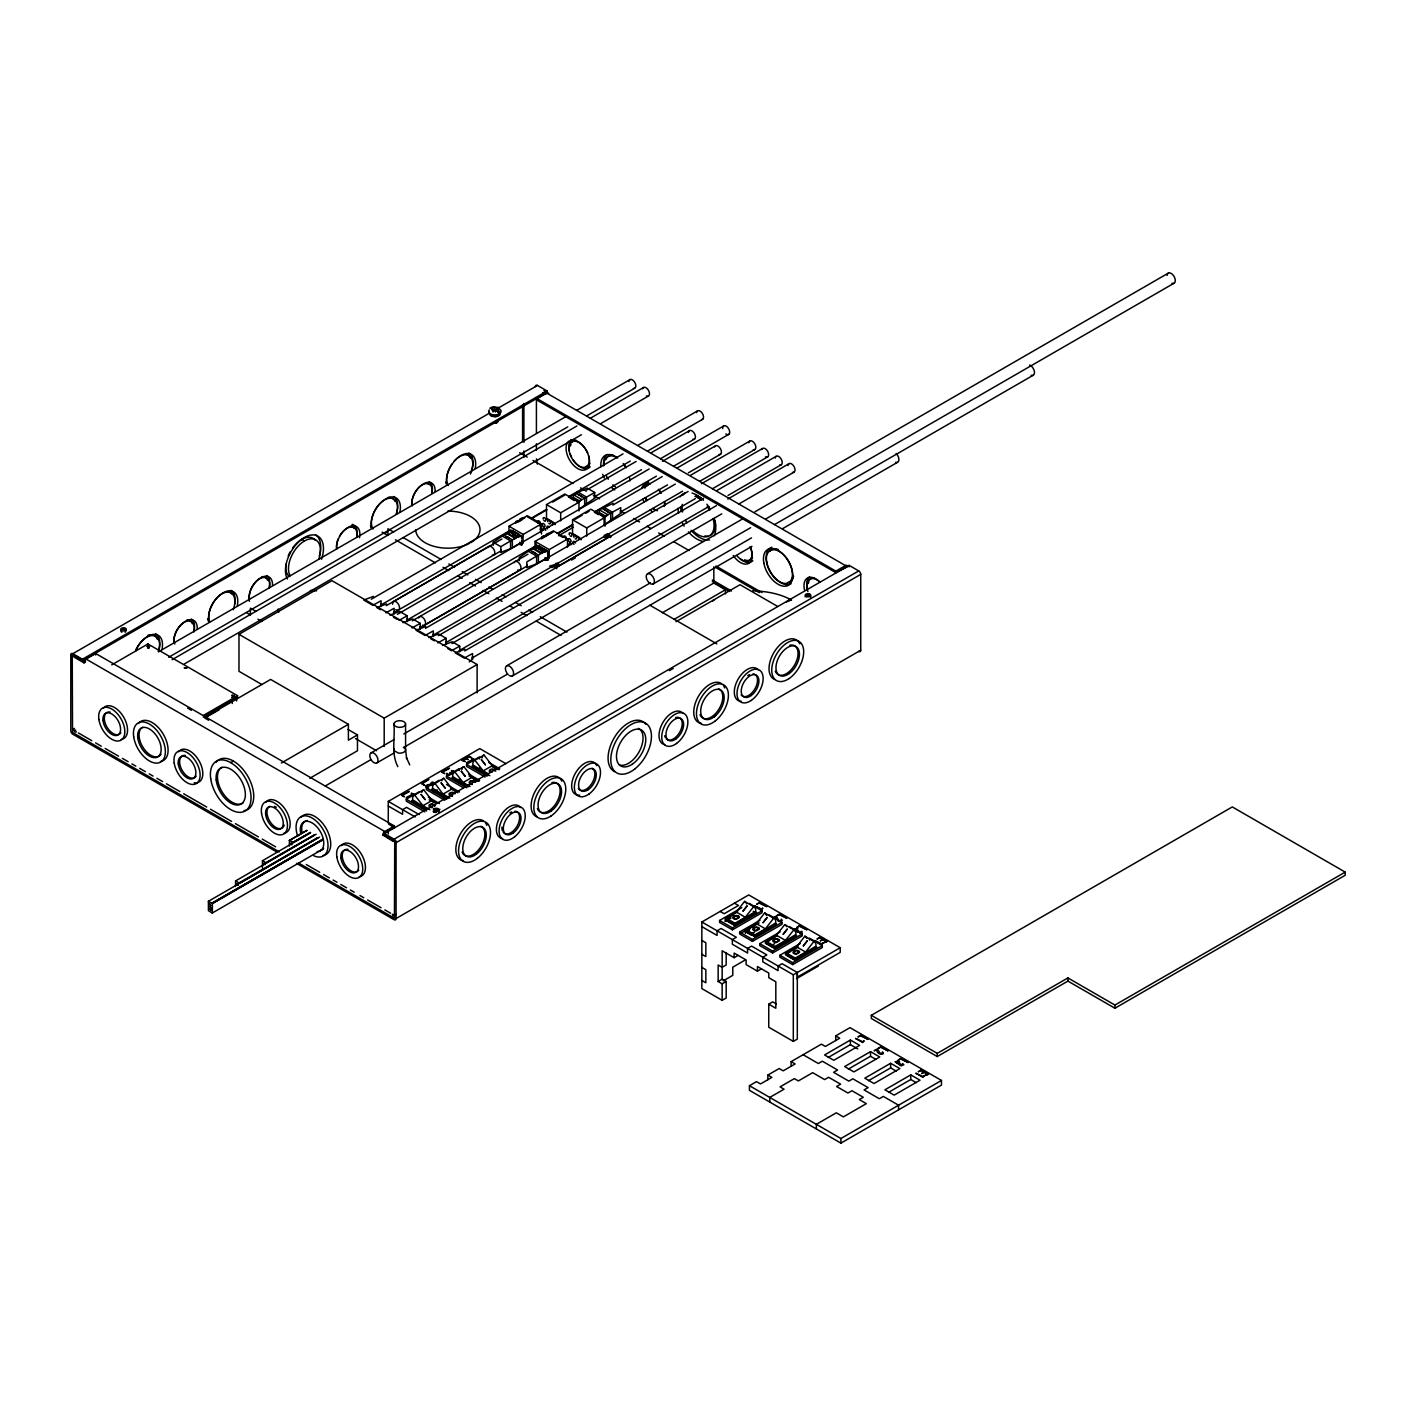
<?xml version="1.0" encoding="UTF-8"?>
<svg xmlns="http://www.w3.org/2000/svg" width="1416" height="1416" viewBox="0 0 1416 1416"><rect width="100%" height="100%" fill="white"/><g stroke="black" fill="none" stroke-linecap="round" stroke-linejoin="round"><path stroke-width="1.5" d="M523.159 541.39L510.574 548.665L500.821 552.382L500.821 546.665L519.566 535.673L519.566 536.717L519.176 535.46L514.681 538.062L506.379 533.266L506.379 534.292M549.196 556.577L536.611 563.851L526.858 567.568L526.858 561.851L545.602 550.859L545.602 551.904L545.213 550.647L540.717 553.249L532.416 548.452L532.416 549.479M726.178 952.614L726.178 964.986L722.16 967.305L718.16 964.986L718.16 981.5L722.16 979.182L726.178 981.5L726.178 998.014L722.16 1000.315L701.84 988.58L701.84 921.993L748.745 894.93L840.219 947.729L840.219 952.366L797.314 977.128L797.314 972.491L782.075 963.694L778.074 966.013L778.074 970.633L762.817 961.836L762.817 957.216L766.835 954.897L751.577 946.1L747.577 948.401L747.577 953.039L732.337 944.224L732.337 939.605L736.338 937.286L721.098 928.489L717.08 930.808L717.08 935.427L701.84 926.63M722.16 967.305L722.16 950.791L734.125 957.694L738.143 955.393M776.287 1003.891L772.764 1001.855L768.746 1004.174L768.746 1027.22L793.314 1041.397L797.314 1039.078L797.314 972.491M793.314 1041.397L793.314 974.81L840.219 947.729M381.046 603.747L381.046 606.42L381.046 600.72L372.815 605.305L363.753 600.065L373.505 596.348M394.108 611.287L394.126 613.978L394.126 608.26L385.878 612.845M407.189 618.827L407.189 621.518L407.189 615.801L399.631 611.447L389.896 615.163M420.251 626.385L420.251 629.058L420.251 623.359L412.711 618.987L402.958 622.704M433.314 633.925L433.331 636.598L433.331 630.899L425.083 635.483L416.021 630.244L425.774 626.527M446.129 641.324L446.129 643.997L446.129 638.297L438.571 633.925L428.836 637.643M459.704 649.165L459.722 651.838L459.722 646.139L452.164 641.767L442.411 645.484M469.245 661.909L472.537 659.236L472.537 653.537L464.289 658.121L455.226 652.882L464.979 649.165M579.728 508.733L594.702 498.166L594.702 492.467L587.162 488.095L568.418 496.998L573.285 494.626L581.604 499.423L577.109 502.025M604.119 524.876L620.739 513.353L620.739 507.636L603.145 517.212L607.641 514.61L607.641 515.654M526.858 567.568L526.858 564.878M548.364 533.336L546.293 534.31M488.732 412.853L489.299 411.454M493.051 412.003L492.042 408.074A3.133 1.805 60 0 0 490.98 407.773L490.662 407.843A2.991 1.735 60 0 0 490.025 408.516L491.423 407.702A2.991 1.717 60 0 1 492.06 407.029L492.379 406.976A3.151 1.823 60 0 1 493.441 407.277A3.204 1.841 0 0 1 497.158 407.613A2.956 1.699 -60 0 1 499.264 408.817L500.025 409.366M712.797 601.163L713.027 600.65A5.823 3.363 60 0 1 714.531 599.782M434.5 783.827L443.757 778.287L452.058 788.907L457.262 791.898M208.382 901.319L212.4 903.514L212.329 913.037L208.435 910.683L208.382 901.319L319.591 837.121M235.499 886.505L235.622 880.823L239.552 883.336L317.821 837.776M262.42 868.114L262.473 860.663L266.491 863.105M434.677 806.465L432.73 804.465A2.053 1.186 0 0 0 430.977 804.536L429.88 805.403A1.929 1.115 0 0 0 430.057 806.182L431.685 807.12A2.195 1.257 0 0 0 432.57 807.262M292.015 844.715L291.023 842.927L291.165 844.591M85.686 660.936L84.075 662.9L74.428 657.325A2.832 1.628 0 0 1 74.428 655.024M755.737 913.214L734.939 925.214L725.877 919.975L725.877 918.046L736.285 912.046L744.586 901.426L753.648 906.647A8.213 4.744 -60 0 1 755.719 911.285L734.939 924.241L725.877 919.002L733.435 914.648M728.709 917.922L725.098 919.993L734.922 925.657L734.939 923.267L745.329 917.267L753.648 906.647M775.773 924.772L754.976 936.773L745.913 931.551L745.913 929.604L756.303 923.604L764.622 912.984L773.685 918.223A8.213 4.744 -60 0 1 775.756 922.843L754.976 935.817L745.913 930.577L759.153 922.931M745.913 929.604L754.976 934.843L765.366 928.843L773.685 918.223M795.898 936.383L775.101 948.401L766.038 943.162L766.038 941.233L776.428 935.215L784.747 924.613L793.81 929.834A8.213 4.744 -60 0 1 795.863 934.454L775.101 947.428L766.038 942.189L777.384 935.64M766.038 941.233L775.101 946.454L785.491 940.454L793.81 929.834M813.935 941.463L805.615 952.065L795.226 958.083L795.226 960.013L786.163 954.791L786.163 952.844L796.553 946.844L804.872 936.224L813.935 941.463A8.213 4.744 -60 0 1 815.988 946.083L795.226 959.039L786.163 953.818L789.933 951.623M537.354 464.129L536.416 458.855M547.62 555.532L548.983 556.329L548.063 555.798M450.217 773.968L449.792 772.711L453.74 771.561L452.554 770.888C448.076 769.808 459.244 771.525 451.492 773.826M75.756 655.785L85.385 662.139M788.305 601.428L790.942 599.924M217.922 709.522L218.63 708.867L217.144 709.062M521.584 540.346L522.947 541.142L522.044 540.611M493.317 545.302L493.264 542.31L511.052 530.062M537.089 545.249L519.3 557.497L519.318 560.524M594.649 495.529L594.702 498.166M620.739 510.68L620.739 513.353M472.519 656.564L472.537 659.236M500.025 413.313L498.326 414.286M429.544 804.748L430.287 804.288A2.991 1.735 0 0 1 431.402 803.969A2.779 1.593 0 0 1 432.623 803.952L435.473 805.438M496.733 409.171L497.759 409.755A3.133 1.805 60 0 1 498.821 410.693L499.122 411.118A2.991 1.735 60 0 1 499.777 412.534L498.379 413.33A2.991 1.717 60 0 0 497.742 411.914L497.423 411.507A3.151 1.823 60 0 0 496.361 410.569L495.352 409.985L495.352 412.003M277.412 852.326L72.8 734.196A2.832 1.628 60 0 1 70.8 730.727L70.8 654.865L489.653 413.047M497.228 408.675L537.46 385.435L547.089 390.993L547.089 392.515L82.411 660.794L72.234 655.254L72.535 732.461L279.324 851.901M70.8 654.865A2.832 1.628 60 0 1 72.8 653.714L82.411 659.272L547.089 390.993M84.075 662.9L84.075 662.529A2.832 1.628 -60 0 1 86.057 659.06L95.686 653.502L394.409 825.988L394.409 827.51C381.276 833.139 380.674 834.679 394.445 840.343M537.106 398.657L546.735 393.099L845.458 565.568A2.832 1.628 -60 0 1 847.458 566.719L835.847 572.648L537.106 400.179L537.106 398.657L835.847 571.126L845.458 565.568M111.722 664.865L147.919 643.961L237.569 695.716L237.569 697.398L203.267 717.204M158.486 651.82L565.196 417.012M576.648 410.392L630.12 379.523M168.699 657.272L567.763 426.871M586.861 415.844L634.598 388.285M172.115 659.697L576.914 425.986M590.295 418.269L643.749 387.4M184.239 664.033L581.41 434.73M600.49 423.72L648.227 396.161M261.907 684.548L238.985 671.308L238.985 634.333L331.928 580.666L477.121 664.511L477.121 692.796M74.428 728.373A2.832 1.628 0 0 0 74.428 730.674L75.756 730.054M371.328 599.216L623.022 453.899M638.28 445.084L697.398 410.959M508.999 532.823L508.999 526.221L527.301 515.672L541.478 523.849L541.478 534.044M555.373 523.955L546.505 518.84L546.505 504.574L564.807 494.007L578.985 502.202L578.985 510.999M515.566 523.159L524.716 517.884M518.61 521.743L522.079 519.725M552.629 502.096L564.807 495.069M380.479 605.269L508.238 531.513M531.124 518.309L546.364 509.495M569.25 496.29L630.279 461.05M647.431 451.155L702.725 419.224M506.379 533.266L513.565 530.15M532.062 518.327L546.965 509.725M509.459 532.522L509.972 531.177L518.291 537.018M569.692 497.742L570.205 496.414L578.525 502.238M573.285 495.671L575.993 494.113M386.249 605.694L488.679 546.558M586.844 489.901L636.156 461.421M651.325 452.66L689.256 430.765M393.807 601.428L501.919 539.018M203.267 715.505L237.569 695.716M205.497 717.045L270.633 679.432L348.389 724.319L348.389 740.161L357.469 734.922L357.469 750.763L309.821 778.269M577.48 502.238L594.702 492.467M205.922 717.434L219.303 709.699M519.176 536.505L520.982 535.46M521.584 545.107L521.584 543.001L522.947 543.266L523.177 534.416L541.478 523.849M546.505 504.574L560.683 512.769L578.985 502.202M510.61 532.434L510.61 530.327L522.044 536.399M393.489 612.862L500.715 551.054M594.083 497.051L641.483 469.687M660.458 458.731L694.601 439.013M397.471 614.314L649.165 468.997M662.511 461.28L723.541 426.057M519.743 544.045L522.044 544.841M535.036 548.01L535.036 541.408L553.337 530.858L567.515 539.036L567.515 547.178M581.392 539.142L572.542 534.027L572.542 519.76L590.826 509.194L605.004 517.389L605.004 526.186M541.602 538.346L550.753 533.071M541.16 538.93L553.337 531.903M575.197 519.283L582.135 515.265M585.622 513.265L589.091 511.265M406.622 620.367L534.381 546.611M557.249 533.389L572.506 524.593M595.393 511.371L656.405 476.148M673.574 466.236L728.868 434.305M594.455 512.185L613.199 503.282M532.416 548.452L538.7 545.85L547.019 550.647L545.213 551.691M558.099 533.513L572.984 524.911M607.641 514.61L599.322 509.813L595.729 511.884L604.561 517.424M558.559 535.761L573.445 527.177M412.392 620.774L527.956 554.205M612.88 505.07L662.192 476.608M677.361 467.846L715.292 445.952M535.036 541.408L549.213 549.603L567.515 539.036M572.542 519.76L586.72 527.938L605.004 517.389M536.646 547.62L536.646 545.514L548.063 551.585L548.063 559.497L544.965 558.134L547.62 560.293M419.614 627.943L520.15 569.905M620.102 512.238L667.52 484.874M688.388 472.82L720.638 454.2M424.322 625.359L526.752 566.241M425.508 628.297L675.308 484.077M690.565 475.28L749.666 441.137M432.747 635.448L682.547 491.246M699.716 481.334L755.011 449.403M552.913 564.878L556.683 567.073L610.65 535.903L610.65 537.496M438.323 635.695L688.105 491.476M701.451 483.759L762.481 448.536M571.568 560.063L575.303 557.904M230.719 762.64L233.428 761.082M445.562 642.846L695.345 498.627M712.514 488.715L767.808 456.802M698.088 497.83L699.486 497.034M451.899 643.537L703.61 498.22M716.956 490.502L776.057 456.377M459.138 650.687L708.938 506.468M728.001 495.458L781.402 464.643M464.714 650.935L716.425 505.618M727.859 499.016L788.871 463.775M281.324 763.029L348.389 724.319M471.953 658.086L721.753 513.866M738.922 503.972L794.217 472.041M238.985 634.333L384.196 718.16L477.121 664.511M647.625 573.745L743.382 518.468M754.87 511.831L1168.519 273.022M506.822 665.75L650.457 582.826M652.988 584.065L750.639 527.672M765.967 518.822L1173.864 283.324M371.222 752.763L394.214 739.488M403.79 733.966L507.194 674.264M512.185 676.069L751.56 537.85M774.534 524.593L1033.061 375.329M325.184 786.039L371.01 759.578M376.585 763.065A5.823 3.363 60 0 0 375.275 754.232A5.823 3.363 60 0 0 369.859 756.445A5.823 3.363 60 0 0 376.585 763.065L393.825 753.117M403.401 747.595L751.931 546.364M782.57 528.681L897.461 462.342M662.299 612.792L713.841 583.038L725.452 589.746L725.452 593.906M673.91 619.5L725.452 589.746M289.36 846.042L289.466 840.361L293.094 842.308L310.299 832.378M293.094 842.308L310.493 832.643M675.963 621.695L740.019 584.72L777.685 606.473M262.42 860.769L310.564 832.785M266.155 862.539L314.069 835.068M266.367 862.804L314.157 835.21M235.499 880.982L316.14 834.254M239.233 882.77L317.733 837.635M388.285 823.245L388.285 801.403L479.759 748.604L505.866 763.667M323.202 839.352L212.4 903.514L323.326 839.653M402.002 795.385L404.463 796.819L401.507 795.102L409.348 791.385L402.215 795.509M442.164 772.216L444.624 773.632L441.65 771.915L449.509 768.198L442.358 772.322M462.165 760.534L469.528 756.533M424.782 811.828L406.286 801.155L406.286 799.208L419.118 791.81M444.819 800.27L426.322 789.579L426.322 787.65L439.155 780.234M463.085 787.579L446.447 777.968L446.447 776.021L459.28 768.623L459.28 770.552M485.051 777.03L466.572 766.357L466.572 764.41L479.405 756.994L479.405 758.941M437.225 803.474L432.022 800.465L423.72 789.845L414.658 795.084L422.959 805.704L429.898 809.704M450.925 774.375L449.155 775.278M467.846 786.216L452.731 776.517A8.213 4.744 60 0 1 454.801 771.879L463.882 766.658L472.183 777.278L479.121 781.278M489.865 775.685L472.855 764.888A8.213 4.744 60 0 1 474.926 760.25L483.989 755.047L492.308 765.667L499.246 769.667M212.223 913.055L323.326 848.839M433.561 792.057L437.261 789.916M422.959 805.704L432.022 800.465M428.375 787.491C417.932 785.066 440.004 783.402 431.066 783.066L432.234 782.004L434.553 782.853L442.996 794.128L452.058 788.907M454.819 771.897L463.12 782.517L472.183 777.278M474.944 760.286L483.245 770.888L492.308 765.667M396.002 841.139A2.832 1.628 0 0 1 392.444 840.945L382.798 834.998A2.832 1.628 -60 0 1 384.798 831.528L394.409 825.988M298.457 862.946L394.445 918.241L394.728 841.724L384.444 835.175L384.444 833.635L849.104 565.373L858.733 570.931A2.832 1.628 60 0 1 860.733 574.383L860.733 650.245A2.832 1.628 60 0 1 858.733 651.413M382.798 835.369L384.125 834.608M669.361 670.671L673.184 668.458M433.367 811.704L436.995 809.616M435.172 811.616L438.801 809.527M435.013 812.182L439.934 809.332M435.172 812.589L438.801 810.501M384.444 833.635L394.073 839.192L858.733 570.931M296.546 863.371L394.073 919.674A2.832 1.628 60 0 0 396.073 918.524L396.073 842.662L860.733 574.383M396.073 918.524L860.733 650.245M749.188 903.373L762.02 910.789L762.02 912.718L732.426 929.816L719.594 922.4L719.594 920.453L741.789 907.638M737.701 911.745L725.098 919.019L734.922 924.683L756.516 912.223L756.516 913.196L734.922 925.657M725.877 919.975L729.665 917.798M725.151 921.161L730.691 917.975M725.311 921.285L730.798 918.117M719.594 920.453L732.426 927.869L762.02 910.789M769.224 914.948L782.057 922.347L782.057 924.294L752.462 941.375L739.63 933.958L739.63 932.029L759.967 920.276M741.471 932.896L757.737 923.32M748.728 929.48L745.135 931.551L751.684 935.339M745.913 931.551L749.701 929.356M745.276 932.79L748.958 930.648M745.347 932.843L748.993 930.737M750.816 934.206L754.498 932.082M758.551 935.144L776.552 923.798L754.958 936.259L745.135 930.595M739.63 932.029L752.462 939.445L782.057 922.347M789.349 926.56L802.182 933.976L802.182 935.905L772.587 953.003L759.755 945.587L759.755 943.64L780.092 931.905M776.057 935.976L765.26 942.206L775.083 947.87L796.677 935.41M768.853 941.091L765.26 943.18L773.437 947.906M745.489 959.836L732.78 967.181L732.78 975.341L723.24 980.863M770.923 945.835L774.623 943.693M776.871 947.8L780.481 945.729M784.075 943.658L794.872 937.41M759.755 943.64L772.587 951.056L802.182 933.976M718.16 981.5L722.16 983.819L726.178 981.5M809.474 940.118L809.474 938.171L822.307 945.587L822.307 947.534L792.712 964.615L779.88 957.198L779.88 955.269L800.217 943.516M785.384 954.791L797.987 946.561M793.721 949.446L797.509 947.269M734.125 957.694L734.125 953.074L746.108 959.977L746.108 964.615L757.436 971.164L761.454 968.845M785.384 953.818L795.208 959.499L816.784 947.021M797.12 958.915L816.023 948.012M787.013 955.747L795.208 960.455L805.987 954.225M809.598 952.154L816.784 947.994M779.88 955.269L792.712 962.668L822.307 945.587M796.482 978.668L818.413 966.013M835.705 1040.53L835.705 1035.892L850.007 1027.644L941.481 1080.443L941.481 1085.081L840.909 1143.137L749.436 1090.32L749.436 1085.7L756.48 1081.629L760.498 1083.948L771.844 1077.399L767.826 1075.08L767.826 1079.718M767.826 1075.08L779.172 1068.531L783.172 1070.85L795.137 1063.947L791.137 1061.628L791.137 1066.248M791.137 1061.628L821.404 1044.158L825.422 1046.459L839.706 1038.211L835.705 1035.892M871.318 1015.325L1232.292 806.925L1345.2 872.114L1345.2 875.283L1114.923 1008.227L1067.912 981.093L937.233 1056.548L871.318 1018.493L871.318 1015.325L937.233 1053.362L1067.912 977.925L1114.923 1005.059L1345.2 872.114M850.396 1040.034L824.572 1054.955L833.794 1060.283L859.636 1045.362L850.396 1040.034L850.396 1044.654L828.254 1057.451M870.521 1051.646L844.679 1066.567L853.919 1071.912L879.761 1056.991L870.521 1051.646L870.521 1056.283L848.379 1069.062M890.646 1063.274L864.804 1078.196L874.044 1083.523L899.886 1068.602L890.646 1063.274L890.646 1067.894L868.504 1080.691M910.771 1074.886L884.929 1089.807L894.169 1095.134L920.011 1080.213L910.771 1074.886L910.771 1079.505L888.629 1092.302M749.436 1085.7L840.909 1138.517L941.481 1080.443M398.958 620.403L407.189 615.801M412.021 627.943L420.251 623.359M437.898 642.882L446.129 638.297M459.722 646.139L451.474 650.723L447.863 648.634M470.448 781.101L469.705 781.561A2.832 1.628 0 0 0 469.192 782.552A2.92 1.681 0 0 0 469.493 783.26A4.407 2.531 0 0 0 471.015 784.234L472.165 784.499M500.821 549.691L500.821 552.382M433.88 784.322L426.712 785.774M147.529 647.785L149.264 647.855L147.777 647.785M386.568 603.906L376.815 607.623L380.444 609.712M449.226 774.552L448.306 774.8C447.491 771.844 444.359 774.056 448.341 775.384M497.476 416.18L495.051 416.499M514.716 532.168L519.106 534.699M796.518 931.409L797.916 932.312M493.441 407.277L496.733 407.861L496.733 411.189L499.866 412.994M493.051 409.985L496.733 409.879M452.447 796.146L450.89 795.845A4.407 2.531 0 0 1 449.368 794.872A2.92 1.681 0 0 1 449.598 793.155L450.323 792.712A2.92 1.681 0 0 1 452.536 792.464M432.411 807.722L430.853 807.421A4.407 2.531 0 0 1 429.331 806.447A2.92 1.681 0 0 1 429.561 804.713M515.654 521.761L517.707 520.557M541.673 536.947L543.744 535.744M752.622 590.791C766.038 591.198 779.632 593.499 791.526 600.03M799.633 933.197C804.306 933.197 801.208 929.197 800.429 932.702L799.651 932.489M779.189 921.604L782.34 920.294L781.26 919.196L780.977 920.949L779.101 920.825L776.057 916.223L772.853 918.064L775.826 917.108L778.357 921.25M472.785 780.765L475.634 782.251M452.66 792.376L455.35 793.65M519.849 519.035L522.274 517.902M796.27 930.684L798.447 930.436L798.642 931.905M491.954 772.322L490.343 771.384A1.929 1.115 0 0 1 490.148 770.587L491.246 769.738A2.053 1.186 0 0 1 493.016 769.667L495.016 770.888M471.847 783.933L470.218 782.995A1.929 1.115 0 0 1 470.024 782.216L471.139 781.349A2.053 1.186 0 0 1 472.891 781.278L474.714 782.251M489.777 413.313L491.511 415.915M490.538 413.844L491.476 414.286M798.146 950.614L798.943 951.039A2.991 1.735 0 0 1 799.491 951.676A2.779 1.593 0 0 1 799.527 952.384L796.535 954.101A2.655 1.54 0 0 1 795.314 954.048A3.186 1.841 0 0 1 794.234 953.729L793.385 953.18A2.938 1.699 0 0 1 793.013 952.49L793.526 951.357A4.407 2.531 0 0 1 795.208 950.49A2.92 1.681 0 0 1 798.199 950.614M543.868 390.674L547.089 392.515M542.594 392.604L545.797 394.462M491.334 408.074L494.45 409.879L494.45 407.861M519.637 452.713L527.265 457.12M532.965 460.412L572.949 483.493M580.56 487.883L586.277 491.193M593.322 495.246L599.605 498.875M620.137 510.734L624.35 513.176M633.554 518.468L639.59 521.955M646.97 526.221L651.006 528.557M658.617 532.947L664.334 536.257M673.786 541.709L689.114 550.558M715.93 566.028L761.914 592.578M715.257 567.197L759.312 592.649M577.409 491.812L586.472 497.051L586.472 504.839M603.446 506.999L612.509 512.238L612.509 520.026M575.604 492.856L584.666 498.096L584.666 505.866M601.641 508.043L610.703 513.265L610.703 521.053M579.94 501.193L573.285 497.352L573.285 494.626M605.977 516.38L599.322 512.539L599.322 509.813M569.692 496.697L578.011 501.494M712.319 579.958L731.47 591.021M570.489 498.344L574.276 500.538M594.614 512.45L598.419 514.628M712.319 581.498L729.559 591.445M606.88 533.726L610.65 535.903M547.426 518.84L553.107 522.115M573.462 534.027L579.144 537.301M527.301 516.716L538.664 523.283M559.019 535.195L562.807 537.372M649.873 605.216L716.85 643.891M508.999 526.221L523.177 534.416M514.327 531.62L519.318 534.505M538.93 546.293L548.063 551.585M510.875 530.664L510.503 531.478M536.009 546.364L544.31 551.16L543.797 552.505L535.496 546.665L535.496 549.39L542.133 553.231M512.68 534.044L515.99 535.956M516.097 538.045L509.459 534.204L509.459 531.478L517.76 537.319M548.983 558.435L547.62 558.187L548.523 558.7L548.523 556.594M520.203 544.31L519.849 542.417L522.132 543.744M548.169 558.931L545.886 557.603L546.24 559.497M519.849 542.417L522.044 544.31M544.965 558.134L545.886 558.665M548.063 560.028L546.24 558.966L545.78 560.293L544.877 559.763L546.24 560.028L546.24 558.435M503.3 534.593L512.362 539.832L512.362 547.62M529.336 549.78L538.399 555.019L538.399 562.807M501.512 535.637L510.574 540.877L510.574 548.665M527.548 550.824L536.611 556.063L536.611 563.851M551.019 565.373L556.683 568.648L556.683 567.073M549.55 566.046L552.045 567.48M493.264 542.31L500.821 546.665M393.648 532.062L387.931 528.752L387.931 535.283M403.153 537.549L441.243 559.532M448.854 563.94L454.554 567.232M462.182 571.621L467.882 574.931M475.51 579.321L481.21 582.613M488.839 587.02L492.644 589.215M502.149 594.702L505.972 596.915M515.477 602.402L521.194 605.694M528.805 610.101L532.611 612.296M540.239 616.686L566.896 632.085M382.125 532.115L387.825 535.407M395.453 539.815L435.42 562.895M443.049 567.285L448.748 570.577M458.271 576.082L462.076 578.277M469.687 582.684L475.404 585.976M483.015 590.366L488.732 593.676M496.343 598.065L502.06 601.357M509.671 605.765L513.477 607.96M521.106 612.349L526.805 615.641M536.328 621.146L561.072 635.43M301.732 539.408L304.458 540.983A22.585 13.045 -60 0 1 318.795 559.267M393.506 617.252L397.135 619.341M430.641 638.687L434.269 640.793M256.119 611.464L250.402 608.154L250.402 614.686M759.153 902.842L756.693 904.258L759.666 902.558L766.799 906.683L758.958 902.966M779.189 914.417L776.729 915.833L779.703 914.117L786.836 918.241L778.995 914.524M799.314 926.029L796.854 927.445L799.828 925.745L806.961 929.87L799.12 926.153M819.563 937.587L816.979 939.073L820.041 937.303L827.174 941.428L823.457 942.808L826.696 941.711M819.333 937.711L826.484 941.835M246.508 612.615L250.313 614.81M257.924 619.199L261.73 621.412M795.562 931.091C789.65 927.799 802.217 928.737 796.164 928.79L795.279 930.1M753.241 911.302L756.516 913.196M734.444 903.178L738.444 905.497L724.16 913.745L720.142 911.426M488.644 762.339L499.742 768.746M492.68 766.41L498.078 769.525M491.37 766.091L495.14 768.269M468.661 756.781L471.882 757.896L468.82 756.126L461.687 760.25L465.404 761.631L462.82 760.144M736.285 912.046L745.329 917.267M756.303 923.604L765.366 928.843M776.428 935.215L785.491 940.454M796.553 946.844L805.615 952.065M466.041 758.286L468.377 759.631L465.386 758.675M483.245 770.888L488.449 773.897M472.077 765.844L488.272 775.207M472.855 766.835L487.971 775.561M475.67 768.888L479.263 770.977M482.874 773.048L486.467 775.136M466.572 764.41L486.909 776.163M725.877 918.046L734.939 923.267M786.163 952.844L795.226 958.083M468.519 773.95L479.617 780.358M468.962 775.95L477.953 781.154M473.139 778.8L476.909 780.977M463.12 782.517L470.059 786.517M451.952 777.472L468.147 786.818M701.84 921.993L793.314 974.81M452.731 778.446L464.076 784.995M457.35 781.543L460.943 783.632M446.447 776.021L466.784 787.774M446.553 784.499L459.492 791.986M347.982 729.435L357.469 734.922M450.642 788.606L457.846 792.765M355.54 738.603L376.55 750.728M701.84 940.436L705.841 942.755L705.841 956.579L701.84 954.26M442.996 794.128L449.934 798.128M860.415 1035.556L857.954 1036.99L860.928 1035.273L868.061 1039.397L860.22 1035.68M900.576 1058.743L898.116 1060.177L901.089 1058.46L908.222 1062.584L900.381 1058.867M920.825 1070.301L918.241 1071.788L921.303 1070.018L928.436 1074.142L924.719 1075.541L927.958 1074.425M920.595 1070.425L927.728 1074.549M447.721 797.827L432.606 788.128A8.213 4.744 60 0 1 434.677 783.49M448.022 798.429L431.827 789.084L435.42 792.128M432.606 790.075L445.828 797.704M439.031 794.217L446.217 798.359M426.322 787.65L446.659 799.385M428.358 797.137L439.456 803.545M430.606 800.182L436.004 803.297M429.19 799.792L432.977 801.987M850.396 1044.654L857.795 1048.92M870.521 1056.283L876.079 1059.469M890.646 1067.894L896.186 1071.098M910.771 1079.505L916.311 1082.709M433.756 808.996L437.438 811.12M768.746 1004.174L775.826 1008.263L775.826 981.766L768.782 977.713L768.782 973.075L757.436 966.526L757.436 971.164M701.84 967.358L705.841 969.677L705.841 982.775L701.84 980.456M427.685 809.403L412.569 799.686A8.213 4.744 60 0 1 414.64 795.066M426.181 808.961L411.791 800.66L422.587 807.846M414.463 802.73L425.809 809.279M406.286 799.208L426.623 810.961M419.101 814.572L406.587 807.35L402.587 809.669L402.587 814.288L388.285 806.04M388.285 801.403L415.1 816.89M803.102 1054.725L818.342 1063.522L822.36 1061.203L837.599 1070.018L833.599 1072.319L848.839 1081.134L852.839 1078.815L868.096 1087.612L864.079 1089.931L879.318 1098.727L883.336 1096.409L898.576 1105.223L898.576 1109.843M187.602 708.106L191.425 710.319M204.842 718.054L208.665 720.266M388.674 824.2L394.409 827.51M86.057 659.06L384.798 831.528M78.34 732.939L91.757 740.674M95.58 742.887L101.332 746.214M105.156 748.427L118.572 756.162M122.396 758.374L128.148 761.702M131.971 763.914L135.812 766.127M139.635 768.339L145.388 771.649M149.229 773.862L153.052 776.074M156.893 778.287L162.628 781.597M166.469 783.809L179.867 791.562M183.708 793.774L206.701 807.049M210.524 809.262L231.605 821.422M235.428 823.634L258.42 836.909M262.243 839.122L275.66 846.856M306.316 864.557L319.733 872.309M323.556 874.522L329.309 877.832M333.132 880.044L336.973 882.256M340.796 884.469L346.548 887.779M350.371 889.991L354.212 892.204M359.947 895.531L363.788 897.744M367.611 899.957L381.028 907.691M384.851 909.904L390.604 913.232M758.693 927.799L757.914 927.374A2.832 1.628 0 0 0 756.197 927.073A2.92 1.681 0 0 0 754.958 927.25A4.407 2.531 0 0 0 753.277 928.117L752.763 929.268A2.938 1.699 0 0 0 753.153 929.94L753.985 930.507A3.186 1.841 0 0 0 755.064 930.825A2.655 1.54 0 0 0 756.286 930.861L759.295 929.144A2.779 1.593 0 0 0 758.746 927.852M738.656 916.24L737.878 915.798A2.92 1.681 0 0 0 734.922 915.692A4.407 2.531 0 0 0 733.24 916.559L732.727 917.692A2.938 1.699 0 0 0 733.116 918.382L733.948 918.931A3.186 1.841 0 0 0 735.028 919.25A2.655 1.54 0 0 0 736.249 919.285L739.258 917.586A2.779 1.593 0 0 0 739.205 916.878M454.306 793.615L452.766 792.907A2.053 1.186 0 0 0 451.014 792.978L449.899 793.827A1.929 1.115 0 0 0 450.093 794.624M450.093 794.624L451.722 795.562A2.195 1.257 0 0 0 452.607 795.686M264.066 864.627L264.102 863.158L265.199 864.574M409.737 764.905L406.445 757.613L406.658 758.657L405.578 749.79L405.578 724.036A5.823 3.363 0 0 0 396.852 721.116A5.823 3.363 0 0 0 396.852 726.939A5.823 3.363 0 0 0 405.578 724.036M397.843 766.658C390.975 753.666 395.206 738.001 393.931 724.036M495.865 770.888L492.892 769.154A2.779 1.593 0 0 0 491.688 769.171A2.991 1.735 0 0 0 490.573 769.49L489.83 769.932A2.92 1.681 0 0 0 489.617 771.649A4.407 2.531 0 0 0 490.485 772.322M490.555 415.578L491.122 415.791A5.345 3.08 0 0 0 496.627 416.534A5.345 3.08 0 0 0 500.202 414.003M1114.923 1005.059L1114.923 1008.227M1067.912 977.925L1067.912 981.093M937.233 1053.362L937.233 1056.548M849.104 565.373L849.104 566.896M840.909 1138.517L840.909 1143.137M835.847 571.126L835.847 572.648M816.359 1128.959L816.359 1124.339L836.307 1112.799L843.387 1116.888L866.327 1103.648L859.282 1099.577L863.282 1097.276L851.954 1090.727L847.936 1093.028L836.591 1086.497L840.608 1084.178L828.643 1077.275L824.625 1079.576L812.66 1072.673L798.359 1080.921L794.358 1078.62L780.057 1086.869L784.075 1089.187L769.773 1097.435L769.773 1102.055M795.208 959.499L795.208 960.455M792.712 962.668L792.712 964.615M775.101 946.454L775.101 948.401M772.587 951.056L772.587 953.003M754.976 934.843L754.976 936.773M752.462 939.445L752.462 941.375M732.426 927.869L732.426 929.816M722.16 966.809L722.16 979.182M722.16 983.819L722.16 1000.315M713.841 566.86L713.841 583.038M604.101 517.92L604.101 524.522M604.03 516.681L604.03 517.725M586.72 527.938L586.72 536.098M560.683 512.769L560.683 520.911M549.213 549.603L549.213 556.205M547.62 551.851L547.62 553.957M540.558 524.38L540.558 532.221M538.7 545.85L538.7 549.231M536.416 398.462L536.416 432.977M536.416 443.757L536.416 450.235M535.956 541.939L535.956 548.275M523.902 403.525L523.902 442.358M523.902 450.996L523.902 457.457M522.575 404.923L522.575 441.597M522.486 541.408L522.486 543.514M521.584 536.664L521.584 538.77M520.203 543.266L520.203 544.841M514.681 538.062L514.681 539.089M479.511 767.33L479.511 771.419M459.386 778.942L459.386 783.03M388.285 829.705L388.285 834.006M384.196 718.16L384.196 746.444M236.578 701.009L236.578 696.778L235.675 698.743L232.277 699.256L232.277 703.486M147.919 643.961L147.919 645.643M95.686 653.502L95.686 655.042M82.411 659.272L82.411 660.794M547.815 521.707A1.947 1.115 60 0 1 549.019 520.415A1.947 1.115 60 0 1 550.505 522.982A1.947 1.115 60 0 1 548.788 523.389M547.62 528.894A1.947 1.115 60 0 1 547.213 526.31A1.947 1.115 60 0 1 549.266 527.354M552.612 524.84A1.947 1.115 60 0 1 553.107 522.964A1.947 1.115 60 0 1 554.984 524.628M538.045 523.106A1.947 1.115 60 0 1 537.956 520.911A1.947 1.115 60 0 1 539.797 521.707A1.947 1.115 60 0 1 540.204 524.026M543.178 519.017A1.947 1.115 60 0 1 544.505 517.796A1.947 1.115 60 0 1 545.833 520.557A1.947 1.115 60 0 1 543.815 520.345M540.045 526.009A1.947 1.115 60 0 1 540.045 529.071M543.018 529.655A1.947 1.115 60 0 1 543.974 528.274A1.947 1.115 60 0 1 545.656 530.363M578.418 494.998A4.921 2.85 60 0 1 581.71 496.945M688.459 432.446A4.921 2.85 60 0 1 691.858 430.818A4.921 2.85 60 0 1 695.38 436.27A4.921 2.85 60 0 1 692.902 439.314M506.273 536.699A4.921 2.85 60 0 1 509.565 538.558M392.586 604.243A4.921 2.85 60 0 1 395.896 601.694A4.921 2.85 60 0 1 399.542 607.906A4.921 2.85 60 0 1 395.754 609.641M555.762 563.426A1.947 1.115 0 0 1 558.559 564.01A1.947 1.115 0 0 1 557.072 565.497A1.947 1.115 0 0 1 554.789 564.4M555.762 565.019A1.947 1.115 0 0 1 558.612 565.692M604.19 537.46A1.947 1.115 0 0 1 606.136 536.345A1.947 1.115 0 0 1 608.066 537.46M573.993 537.354A1.947 1.115 60 0 1 574.719 535.478A1.947 1.115 60 0 1 576.524 537.744A1.947 1.115 60 0 1 575.179 538.823M573.976 544.417A1.947 1.115 60 0 1 573.25 541.496A1.947 1.115 60 0 1 575.533 542.983M578.507 538.753A1.947 1.115 60 0 1 581.02 539.815M563.727 537.372A1.947 1.115 60 0 1 564.577 535.974A1.947 1.115 60 0 1 566.294 537.779A1.947 1.115 60 0 1 565.727 539.496M569.338 534.664A1.947 1.115 60 0 1 570.17 532.823A1.947 1.115 60 0 1 571.905 535.354A1.947 1.115 60 0 1 570.17 535.885M569.002 544.417A1.947 1.115 60 0 1 571.338 544.647M604.455 510.185A4.921 2.85 60 0 1 607.747 512.132M714.638 446.943A4.921 2.85 60 0 1 720.461 448.695A4.921 2.85 60 0 1 718.939 454.501M532.31 551.886A4.921 2.85 60 0 1 535.602 553.745M418.747 617.942A4.921 2.85 60 0 1 422.605 617.323A4.921 2.85 60 0 1 425.561 623.093A4.921 2.85 60 0 1 422.464 625.217M628.881 381.559A4.921 2.85 60 0 1 632.209 379.789A4.921 2.85 60 0 1 635.784 385.187A4.921 2.85 60 0 1 633.412 388.356M642.652 388.727A4.921 2.85 60 0 1 646.528 388.108A4.921 2.85 60 0 1 649.484 393.878A4.921 2.85 60 0 1 646.369 396.002M696.601 412.658A4.921 2.85 60 0 1 702.035 412.906A4.921 2.85 60 0 1 701.663 419.596M722.726 428.535A4.921 2.85 60 0 1 726.125 426.11A4.921 2.85 60 0 1 729.683 432.376A4.921 2.85 60 0 1 725.824 433.969M748.869 442.836A4.921 2.85 60 0 1 752.268 441.208A4.921 2.85 60 0 1 755.79 446.659A4.921 2.85 60 0 1 753.312 449.704M761.826 449.545A4.921 2.85 60 0 1 765.755 449.049A4.921 2.85 60 0 1 768.623 454.855A4.921 2.85 60 0 1 765.454 456.855M775.26 458.076A4.921 2.85 60 0 1 778.658 456.448A4.921 2.85 60 0 1 782.181 461.899A4.921 2.85 60 0 1 779.703 464.944M788.075 465.475A4.921 2.85 60 0 1 791.473 463.846A4.921 2.85 60 0 1 794.995 469.298A4.921 2.85 60 0 1 792.518 472.342M514.15 562.648A4.921 2.85 60 0 1 518.079 562.17A4.921 2.85 60 0 1 520.964 567.975A4.921 2.85 60 0 1 517.778 569.958M488.024 547.567A4.921 2.85 60 0 1 493.83 549.32A4.921 2.85 60 0 1 492.308 555.125M804.872 936.206A8.213 4.744 -60 0 1 806.695 938.277M784.765 924.595A8.213 4.744 -60 0 1 786.57 926.648M764.64 912.966A8.213 4.744 -60 0 1 766.569 915.497M744.604 901.408A8.213 4.744 -60 0 1 746.533 903.921M738.533 916.152A2.92 1.681 0 0 1 739.081 916.772M651.059 584.011A5.823 3.363 60 0 1 646.315 575.409A5.823 3.363 60 0 1 652.918 576.737A5.823 3.363 60 0 1 652.086 584.224M1167.085 275.43A5.823 3.363 60 0 1 1171.156 273.394A5.823 3.363 60 0 1 1175.28 280.085A5.823 3.363 60 0 1 1171.935 283.288M508.132 674.6A5.823 3.363 60 0 1 506.556 665.874A5.823 3.363 60 0 1 513.353 671.467A5.823 3.363 60 0 1 509.176 675.467M1029.627 365.062A5.823 3.363 60 0 1 1034.423 371.647A5.823 3.363 60 0 1 1031.131 375.275M896.169 453.492A5.823 3.363 60 0 1 898.894 459.917A5.823 3.363 60 0 1 895.549 462.289M403.879 747.418A5.823 3.363 0 0 1 404.799 751.471A5.823 3.363 0 0 1 398.25 753.047L394.144 750.657A5.823 3.363 0 0 1 394.144 748.922M481.971 758.038A8.213 4.744 60 0 1 482.183 757.1M482.343 756.675A8.213 4.744 60 0 1 483.989 755.029M461.846 769.667A8.213 4.744 60 0 1 463.864 766.64M470.307 781.172A2.92 1.681 0 0 1 472.661 780.835M441.81 780.782A8.213 4.744 60 0 1 443.739 778.269M421.773 792.358A8.213 4.744 60 0 1 423.703 789.827M786.553 602.136A5.823 3.363 -60 0 1 790.659 599.764M447.881 511.087A32.125 18.55 0 0 1 477.564 522.539A32.125 18.55 0 0 1 470.608 542.753M469.068 543.585A32.125 18.55 0 0 1 434.624 546.523A32.125 18.55 0 0 1 415.755 529.637M278.722 612.261A32.125 18.55 0 0 1 278.226 609.039M310.352 590.49A32.125 18.55 0 0 1 316.635 590.844M76.429 731.824A2.832 1.628 -60 0 1 74.428 730.674M297.696 836.254A22.585 13.045 60 0 1 306.741 815.952A22.585 13.045 60 0 1 327.627 841.405A22.585 13.045 60 0 1 313.644 855.707M300.528 832.502A16.603 9.593 60 0 1 308.706 821.492A16.603 9.593 60 0 1 322.972 837.812A16.603 9.593 60 0 1 317.202 851.582M138.467 723.487A22.585 13.045 60 0 1 163.406 734.426A22.585 13.045 60 0 1 160.415 761.507M103.315 708.283A18.479 10.673 60 0 1 123.723 717.239A18.479 10.673 60 0 1 121.263 739.4M178.593 751.754A18.479 10.673 60 0 1 199.886 762.374A18.479 10.673 60 0 1 194.134 782.783M216.064 762.321A28.745 16.603 60 0 1 247.8 776.251A28.745 16.603 60 0 1 243.994 810.695M301.095 817.386A22.585 13.045 60 0 1 326.052 828.325A22.585 13.045 60 0 1 323.043 855.406M341.221 845.653A18.479 10.673 60 0 1 361.629 854.591A18.479 10.673 60 0 1 359.168 876.752M396.002 914.488A2.832 1.628 0 0 1 392.444 914.276A2.832 1.628 -60 0 0 394.445 915.444M265.942 802.182A18.479 10.673 60 0 1 286.351 811.138A18.479 10.673 60 0 1 283.908 833.281M284.227 825.156A12.496 7.222 60 0 1 271.111 823.192A12.496 7.222 60 0 1 269.695 806.324M274.456 806.377A12.496 7.222 60 0 1 276.226 807.297M301.927 831.705A16.603 9.593 60 0 1 307.219 820.519M323.698 848.131A16.603 9.593 60 0 1 320.618 850.485M358.797 870.114A12.496 7.222 60 0 1 344.353 863.477A12.496 7.222 60 0 1 348 849.352M243.216 802.748A20.709 11.965 60 0 1 222.011 791.739A20.709 11.965 60 0 1 222.011 767.224M196.151 776.216A12.496 7.222 60 0 1 181.726 769.578A12.496 7.222 60 0 1 185.354 755.454M161.052 754.232A16.603 9.593 60 0 1 143.6 748.285A16.603 9.593 60 0 1 142.697 727.222M120.891 732.762A12.496 7.222 60 0 1 106.448 726.125A12.496 7.222 60 0 1 110.076 712M807.244 588.454A16.603 9.593 60 0 1 809.527 576.878M808.377 583.445A14.372 8.301 60 0 1 808.872 581.392M809.757 579.746A14.372 8.301 60 0 1 814.395 577.746M793.597 576.224A18.479 10.673 60 0 1 787.597 582.578M769.649 551.479A18.479 10.673 60 0 1 773.278 549.089M775.596 548.93A18.479 10.673 60 0 1 778.145 549.461M790.907 583.852A20.709 11.965 60 0 1 769.685 570.365A20.709 11.965 60 0 1 771.844 547.213M752.498 557.462A14.372 8.301 60 0 1 744.55 559.816M752.816 560.701A16.603 9.593 60 0 1 740.232 558.824M589.852 463.563A14.372 8.301 60 0 1 585.817 466.572M570.471 446.093A14.372 8.301 60 0 1 570.967 444.04M571.852 442.394A14.372 8.301 60 0 1 576.489 440.394M590.171 466.82A16.603 9.593 60 0 1 573.356 460.076M571.621 457.191A16.603 9.593 60 0 1 570.276 454.147M569.338 451.084A16.603 9.593 60 0 1 571.621 439.526M603.605 465.174A20.709 11.965 60 0 1 607.057 454.447M605.853 459.722A18.479 10.673 60 0 1 612.969 455.032M655.219 510.167A16.603 9.593 60 0 1 652.865 508.397M646.9 500.645A16.603 9.593 60 0 1 645.537 497.618M644.599 486.431A16.603 9.593 60 0 1 648.616 482.095M647.13 485.847A14.372 8.301 60 0 1 649.944 483.989M707.788 536.027A22.585 13.045 60 0 1 704.832 535.938M696.247 495.529A22.585 13.045 60 0 1 702.601 499.175M715.151 520.911A22.585 13.045 60 0 1 710.389 535.248M709.54 539.903A26.869 15.523 60 0 1 691.114 530.345M681.361 511.565A26.869 15.523 60 0 1 680.583 506.769M682.866 495.228A26.869 15.523 60 0 1 685.079 492.856M546.735 393.099A2.832 1.628 -60 0 1 548.735 394.25M750.091 546.788A16.603 9.593 60 0 1 748.551 563.462A16.603 9.593 60 0 1 733.258 555.532M703.38 541.425A26.869 15.523 60 0 1 688.406 531.903M684.158 526.168A26.869 15.523 60 0 1 682.353 523.017M678.636 513.141A26.869 15.523 60 0 1 677.857 508.344M680.158 496.804A26.869 15.523 60 0 1 685.132 492.963M692.017 493.051A26.869 15.523 60 0 1 703.38 500.273M706.832 504.22A26.869 15.523 60 0 1 709.859 508.698M714.23 518.468A26.869 15.523 60 0 1 714.23 535.779M652.493 511.725A16.603 9.593 60 0 1 650.156 509.955M644.192 502.22A16.603 9.593 60 0 1 642.829 499.175M641.89 488.007A16.603 9.593 60 0 1 650.156 483.706M659.307 490.609A16.603 9.593 60 0 1 661.183 493.37M664.6 502.45A16.603 9.593 60 0 1 664.83 505.317M614.721 489.918A20.709 11.965 60 0 1 611.783 487.706M604.349 478.042A20.709 11.965 60 0 1 602.65 474.254M600.88 466.749A20.709 11.965 60 0 1 617.677 458.005M623.199 463.563A20.709 11.965 60 0 1 625.553 467.015M570.63 440.199A16.603 9.593 60 0 1 589.322 458.979A16.603 9.593 60 0 1 574.878 466.501A16.603 9.593 60 0 1 568.913 441.084M804.518 590.012A16.603 9.593 60 0 1 807.633 577.923A16.603 9.593 60 0 1 819.811 582.065M657.466 510.716A14.372 8.301 60 0 1 653.395 508.857M646.386 500.308A14.372 8.301 60 0 1 645.289 497.671M644.882 488.184A14.372 8.301 60 0 1 647.059 485.423M658.422 489.299A14.372 8.301 60 0 1 660.228 491.494M664.458 501.795A14.372 8.301 60 0 1 664.263 506.397M615.464 486.927A18.479 10.673 60 0 1 612.862 484.821M608.26 479.21A18.479 10.673 60 0 1 606.437 475.953M603.729 465.917A18.479 10.673 60 0 1 616.774 457.598M624.244 464.607A18.479 10.673 60 0 1 626.244 467.758M629.695 477.847A18.479 10.673 60 0 1 629.837 480.98M588.667 455.74A14.372 8.301 60 0 1 578.117 465.386A14.372 8.301 60 0 1 570.524 443.12A14.372 8.301 60 0 1 587.764 453.085M713.08 518.521A22.585 13.045 60 0 1 709.682 535.673A22.585 13.045 60 0 1 693.309 531.106M686.902 522.964A22.585 13.045 60 0 1 685.468 520.274M682.636 511.973A22.585 13.045 60 0 1 682.3 504.361M694.884 496.361A22.585 13.045 60 0 1 701.309 500.06M707.221 506.415A22.585 13.045 60 0 1 709.682 510.256M750.409 546.965A14.372 8.301 60 0 1 749.135 560.541A14.372 8.301 60 0 1 736.851 555.621M810.43 596.738A14.372 8.301 60 0 1 809.014 594.207M807.917 591.569A14.372 8.301 60 0 1 809.014 579.834A14.372 8.301 60 0 1 819.103 581.339M249.605 599.216A14.372 8.301 -60 0 1 259.447 578.843A14.372 8.301 -60 0 1 269.288 587.852M262.066 576.684A14.372 8.301 -60 0 1 267.589 580.206M249.411 601.322A16.603 9.593 -60 0 1 259.588 578.542A16.603 9.593 -60 0 1 272.509 585.268M266.58 575.533A16.603 9.593 -60 0 1 269.429 586.613M208.966 622.155A20.709 11.965 -60 0 1 223.144 592.808A20.709 11.965 -60 0 1 237.322 605.783M231.038 590.384A20.709 11.965 -60 0 1 234.596 604.207M227.958 591.481A18.479 10.673 -60 0 1 231.587 593.87M208.435 621.093A18.479 10.673 -60 0 1 207.621 618.615M173.779 642.262A16.603 9.593 -60 0 1 185.496 621.252A16.603 9.593 -60 0 1 197.231 628.722M191.302 618.987A16.603 9.593 -60 0 1 194.151 630.085M186.841 620.137A14.372 8.301 -60 0 1 192.364 623.783M209.798 621.854A18.479 10.673 -60 0 1 222.471 593.516A18.479 10.673 -60 0 1 233.251 609.694M174.841 644.068A14.372 8.301 -60 0 1 183.655 622.615A14.372 8.301 -60 0 1 193.868 631.961M155.76 633.837A20.709 11.965 -60 0 1 158.291 651.484M135.44 651.413A20.709 11.965 -60 0 1 153.636 634.315A20.709 11.965 -60 0 1 162.043 649.236M147.813 635.306A18.479 10.673 -60 0 1 157.459 639.448M135.812 649.997A18.479 10.673 -60 0 1 152.291 635.554A18.479 10.673 -60 0 1 159.017 649.749M468.944 453.014A20.709 11.965 -60 0 1 471.475 470.661M465.599 454.058A18.479 10.673 -60 0 1 470.395 458.058M446.73 484.449A18.479 10.673 -60 0 1 445.739 482.148M429.207 481.635A16.603 9.593 -60 0 1 432.057 492.715M426.34 482.874A14.372 8.301 -60 0 1 429.137 484.484M393.666 496.485A20.709 11.965 -60 0 1 396.214 514.114M388.055 497.441A18.479 10.673 -60 0 1 395.135 501.512M371.452 527.903A18.479 10.673 -60 0 1 370.479 525.601M352.124 524.345A16.603 9.593 -60 0 1 356.779 536.186M351.221 526.363A14.372 8.301 -60 0 1 354.035 528.15M592.136 768.233A12.496 7.222 -60 0 1 591.445 784.092A12.496 7.222 -60 0 1 578.312 788.553M579.71 795.208A18.479 10.673 -60 0 1 575.48 773.048A18.479 10.673 -60 0 1 596.791 765.631M537 816.873A22.585 13.045 -60 0 1 537.531 787.473A22.585 13.045 -60 0 1 561.833 781.172M502.645 838.644A18.479 10.673 -60 0 1 500.202 816.501A18.479 10.673 -60 0 1 520.61 807.545M551.921 782.552A16.603 9.593 -60 0 1 556.913 801.952A16.603 9.593 -60 0 1 537.39 808.589M515.052 811.209A12.496 7.222 -60 0 1 517.176 825.935A12.496 7.222 -60 0 1 503.264 832.325M502.485 830.927A12.496 7.222 -60 0 1 501.937 827.174M509.866 812.961A12.496 7.222 -60 0 1 511.654 811.934M485.458 822.749A22.585 13.045 -60 0 1 486.856 825.351M463.51 860.769A22.585 13.045 -60 0 1 459.421 835.723A22.585 13.045 -60 0 1 483.475 820.891M480.785 826.271A16.603 9.593 -60 0 1 479.847 848.237A16.603 9.593 -60 0 1 462.112 852.043M716.107 714.726A18.479 10.673 -60 0 1 713.664 716.992M535.46 386.586A2.832 1.628 60 0 1 537.46 385.435M394.073 839.192A2.832 1.628 60 0 1 396.073 842.662M614.526 771.614A28.745 16.603 -60 0 1 615.571 735.647A28.745 16.603 -60 0 1 645.767 724.231M741.347 701.345A18.479 10.673 -60 0 1 737.612 680.052A18.479 10.673 -60 0 1 758.215 669.821M774.906 679.521A22.585 13.045 -60 0 1 775.455 650.121A22.585 13.045 -60 0 1 799.739 643.82M664.812 744.674A18.479 10.673 -60 0 1 662.83 722.602A18.479 10.673 -60 0 1 682.937 713.292M723.364 685.397A22.585 13.045 -60 0 1 724.762 687.999M701.416 723.417A22.585 13.045 -60 0 1 697.327 698.371A22.585 13.045 -60 0 1 721.381 683.539M287.395 578.949A26.869 15.523 -60 0 1 304.458 537.478A26.869 15.523 -60 0 1 321.521 559.249M371.594 528.256A20.709 11.965 -60 0 1 385.772 498.928A20.709 11.965 -60 0 1 399.949 511.884M387.258 531.814A20.709 11.965 -60 0 1 384.285 533.513M336.406 548.381A16.603 9.593 -60 0 1 349.327 526.734A16.603 9.593 -60 0 1 359.505 537.744M446.872 484.803A20.709 11.965 -60 0 1 461.05 455.456A20.709 11.965 -60 0 1 475.227 468.43M411.684 504.91A16.603 9.593 -60 0 1 423.402 483.9A16.603 9.593 -60 0 1 435.137 491.37M497.6 415.614A2.797 1.611 0 0 1 492.856 415.561M125.511 632.014A2.797 1.611 0 0 1 125.068 632.226M121.882 632.173A2.797 1.611 0 0 1 121.139 631.695M120.749 630.757A2.797 1.611 0 0 1 123.617 629.27A2.797 1.611 0 0 1 126.325 630.846M433.721 812.094A2.797 1.611 0 0 1 436.323 809.81A2.797 1.611 0 0 1 438.73 812.182M805.191 596.844A2.797 1.611 0 0 1 808.058 595.198A2.797 1.611 0 0 1 810.766 596.933M638.492 728.373A20.709 11.965 -60 0 1 639.519 751.046A20.709 11.965 -60 0 1 619.429 765.012M675.609 717.54A12.496 7.222 -60 0 1 680.654 730.355A12.496 7.222 -60 0 1 666.139 738.727M665.272 737.417A12.496 7.222 -60 0 1 664.741 735.754M718.691 688.919A16.603 9.593 -60 0 1 717.753 710.885A16.603 9.593 -60 0 1 700.017 714.691M752.958 673.839A12.496 7.222 -60 0 1 755.082 688.583A12.496 7.222 -60 0 1 741.17 694.973M747.79 675.609A12.496 7.222 -60 0 1 749.577 674.582M789.827 645.2A16.603 9.593 -60 0 1 794.818 664.6A16.603 9.593 -60 0 1 775.295 671.237M292.616 547.992A22.585 13.045 -60 0 1 315.29 540.275M289.112 576.436A22.585 13.045 -60 0 1 285.944 564.188M288.191 555.922A22.585 13.045 -60 0 1 290.156 551.833M315.52 534.788A26.869 15.523 -60 0 1 319.326 556.01M290.121 575.834A22.585 13.045 -60 0 1 304.458 540.983M339.451 536.328A14.372 8.301 -60 0 1 351.752 527.035A14.372 8.301 -60 0 1 356.655 537.407M336.973 548.771A14.372 8.301 -60 0 1 338.176 538.93M373.028 528.982A18.479 10.673 -60 0 1 383.789 500.379A18.479 10.673 -60 0 1 396.462 514.079M412.392 505.813A14.372 8.301 -60 0 1 421.579 485.263A14.372 8.301 -60 0 1 432.039 493.299M453.97 461.386A18.479 10.673 -60 0 1 469.634 456.058A18.479 10.673 -60 0 1 470.448 474.041M448.306 485.529A18.479 10.673 -60 0 1 451.722 464.289M497.158 407.613A3.204 1.841 0 0 1 497.759 409.755M496.361 410.569A3.204 1.841 0 0 1 492.626 410.233A3.204 1.841 0 0 1 492.042 408.074M497.777 420.499A3.115 1.805 0 0 1 496.874 422.587A3.115 1.805 0 0 1 493.157 422.694M496.68 421.313A2.142 1.239 0 0 1 496.166 422.995A2.142 1.239 0 0 1 493.246 422.782M490.449 415.313A5.345 3.08 0 0 1 489.653 414.162M500.591 409.967A6.16 3.558 0 0 1 500.591 412.693M497.264 414.623A6.16 3.558 0 0 1 492.538 414.623M489.21 412.693A6.16 3.558 0 0 1 489.21 409.967M496.096 407.843A6.16 3.558 0 0 1 497.264 408.056M882.557 1053.062L880.363 1053.539L877.318 1048.937L874.115 1050.796L877.088 1049.84C875.672 1054.371 885.867 1056.017 882.522 1051.911L882.557 1053.062M231.994 697.15L234.348 697.079L231.994 697.15M209.71 904.028L210.931 905.603L209.71 904.028M236.808 883.69L238.047 885.265L236.808 883.69M772.924 940.401L772.888 940.879A2.938 1.699 0 0 0 773.26 941.569L774.11 942.118A3.186 1.841 0 0 0 775.189 942.437A2.655 1.54 0 0 0 776.41 942.472L779.402 940.773A2.779 1.593 0 0 0 779.366 940.065A2.991 1.735 0 0 0 778.818 939.428L778.039 938.985A2.92 1.681 0 0 0 775.083 938.879A4.407 2.531 0 0 0 773.401 939.746L772.924 940.401M209.71 908.807L211.019 910.346L209.71 908.807M209.727 906.382L211.019 907.957L209.727 906.382M147.175 646.404L149.565 646.67L147.175 646.404M184.346 667.856L186.735 668.14L184.346 667.856M762.711 908.258L761.383 909.815L754.232 905.691L761.489 909.054L762.711 908.258M822.997 943.056L821.652 944.614L814.519 940.49L821.758 943.852L822.997 943.056M863.972 1040.972L862.645 1042.53L855.494 1038.406L862.751 1041.769L863.972 1040.972M924.259 1075.771L922.913 1077.328L915.78 1073.204L923.02 1076.585L924.259 1075.771M895.266 1061.841L900.895 1065.912L903.868 1064.726L902.611 1063.54L901.691 1065.434L899.709 1063.15L896.54 1062.832L896.523 1061.788L899.549 1061.628L897.974 1060.938L895.266 1061.841M289.395 840.431L306.883 830.413L289.395 840.431M231.994 695.309L234.348 695.681L231.994 695.309M747.029 905.975L743.046 911.054L747.029 905.975M767.065 917.533L763.082 922.63L767.065 917.533M787.19 929.162L783.207 934.241L787.19 929.162M807.315 940.773L803.332 945.87L807.315 940.773M738.356 917.639L735.754 918.842L733.541 917.816A2.195 1.257 0 0 1 733.754 917.037L735.382 916.099A1.929 1.115 0 0 1 736.745 915.993L738.232 916.63A2.053 1.186 0 0 1 738.356 917.639M758.392 929.215L755.79 930.418L753.577 929.374A2.195 1.257 0 0 1 753.79 928.613L755.418 927.675A1.929 1.115 0 0 1 756.781 927.568L758.268 928.188A2.053 1.186 0 0 1 758.392 929.215M778.499 940.826L775.915 942.029L773.702 941.003A2.195 1.257 0 0 1 773.915 940.224L775.525 939.286A1.929 1.115 0 0 1 776.906 939.18L778.393 939.817A2.053 1.186 0 0 1 778.499 940.826M798.624 952.437L796.04 953.641L793.827 952.614A2.195 1.257 0 0 1 794.022 951.835L795.65 950.915A1.929 1.115 0 0 1 797.031 950.791L798.518 951.428A2.053 1.186 0 0 1 798.624 952.437M323.007 839.086L212.117 903.107L323.114 839.21M428.676 779.42L421.543 783.544L424.499 785.243L422.039 783.827L428.676 779.42M411.366 793.332L412.764 794.057L406.215 797.827L414.074 794.111L411.366 793.332M471.652 758.534L473.05 759.241L466.501 763.029L474.342 759.312L471.652 758.534M421.118 794.5L425.101 799.58L421.118 794.5M441.155 782.924L445.137 788.004L441.155 782.924M461.28 771.313L465.262 776.393L461.28 771.313M481.405 759.684L485.387 764.782L481.405 759.684M822.767 939.445L820.43 940.79L822.767 939.445M880.964 1046.849L877.991 1048.548L880.451 1047.132L888.097 1050.955L880.964 1046.849M924.028 1072.16L921.692 1073.505L924.028 1072.16M542.293 524.433A1.947 1.115 60 0 0 544.346 527A1.947 1.115 60 0 0 544.346 524.256A1.947 1.115 60 0 0 542.293 524.433M605.163 536.859A1.947 1.115 0 0 0 608.066 535.885A1.947 1.115 0 0 0 605.163 534.912A1.947 1.115 0 0 0 605.163 536.859M568.312 539.62A1.947 1.115 60 0 0 570.383 542.186A1.947 1.115 60 0 0 570.383 539.443A1.947 1.115 60 0 0 568.312 539.62M102.996 720.461A12.496 7.222 60 0 0 117.174 735.346A12.496 7.222 60 0 0 115.103 716.638A12.496 7.222 60 0 0 102.996 720.461M98.908 719.523A18.479 10.673 60 0 0 120.272 740.515A18.479 10.673 60 0 0 116.094 712.407A18.479 10.673 60 0 0 98.908 719.523M133.706 736.869A22.585 13.045 60 0 0 159.796 762.516A22.585 13.045 60 0 0 154.698 728.178A22.585 13.045 60 0 0 133.706 736.869M137.759 737.63A16.603 9.593 60 0 0 156.592 757.401A16.603 9.593 60 0 0 153.848 732.532A16.603 9.593 60 0 0 137.759 737.63M178.274 763.932A12.496 7.222 60 0 0 192.452 778.8A12.496 7.222 60 0 0 190.381 760.091A12.496 7.222 60 0 0 178.274 763.932M174.186 762.976A18.479 10.673 60 0 0 195.55 783.968A18.479 10.673 60 0 0 191.372 755.861A18.479 10.673 60 0 0 174.186 762.976M216.206 780.021A20.709 11.965 60 0 0 239.676 804.677A20.709 11.965 60 0 0 236.26 773.667A20.709 11.965 60 0 0 216.206 780.021M210.736 778.924A28.745 16.603 60 0 0 243.959 811.58A28.745 16.603 60 0 0 237.446 767.861A28.745 16.603 60 0 0 210.736 778.924M340.902 857.813A12.496 7.222 60 0 0 355.08 872.699A12.496 7.222 60 0 0 353.009 853.99A12.496 7.222 60 0 0 340.902 857.813M336.831 856.875A18.479 10.673 60 0 0 358.177 877.867A18.479 10.673 60 0 0 354 849.759A18.479 10.673 60 0 0 336.831 856.875M265.642 814.359A12.496 7.222 60 0 0 279.802 829.245A12.496 7.222 60 0 0 277.748 810.536A12.496 7.222 60 0 0 265.642 814.359M261.553 813.421A18.479 10.673 60 0 0 282.899 834.413A18.479 10.673 60 0 0 278.722 806.306A18.479 10.673 60 0 0 261.553 813.421M763.844 563.09A20.709 11.965 60 0 0 788.181 585.428A20.709 11.965 60 0 0 782.234 553.514A20.709 11.965 60 0 0 763.844 563.09M766.569 561.957A18.479 10.673 60 0 0 787.933 582.95A18.479 10.673 60 0 0 783.738 554.842A18.479 10.673 60 0 0 766.569 561.957M588.189 789.685A12.496 7.222 -60 0 0 594.685 769.932A12.496 7.222 -60 0 0 579.427 780.234A12.496 7.222 -60 0 0 588.189 789.685M589.198 793.88A18.479 10.673 -60 0 0 597.764 764.746A18.479 10.673 -60 0 0 575.339 781.207A18.479 10.673 -60 0 0 589.198 793.88M551.143 815.917A22.585 13.045 -60 0 0 562.913 780.216A22.585 13.045 -60 0 0 535.337 798.836A22.585 13.045 -60 0 0 551.143 815.917M551.373 810.855A16.603 9.593 -60 0 0 559.09 784.659A16.603 9.593 -60 0 0 538.93 799.456A16.603 9.593 -60 0 0 551.373 810.855M514.574 836.838A18.479 10.673 -60 0 0 522.079 807.846A18.479 10.673 -60 0 0 499.83 825.528A18.479 10.673 -60 0 0 514.574 836.838M513.353 832.838A12.496 7.222 -60 0 0 519.159 813.12A12.496 7.222 -60 0 0 503.972 824.271A12.496 7.222 -60 0 0 513.353 832.838M477.475 858.202A22.585 13.045 -60 0 0 486.644 822.767A22.585 13.045 -60 0 0 459.457 844.379A22.585 13.045 -60 0 0 477.475 858.202M476.112 854.308A16.603 9.593 -60 0 0 483.812 828.112A16.603 9.593 -60 0 0 463.651 842.927A16.603 9.593 -60 0 0 476.112 854.308M789.296 673.485A16.603 9.593 -60 0 0 796.996 647.307A16.603 9.593 -60 0 0 776.835 662.104A16.603 9.593 -60 0 0 789.296 673.485M789.048 678.565A22.585 13.045 -60 0 0 800.819 642.864A22.585 13.045 -60 0 0 773.242 661.467A22.585 13.045 -60 0 0 789.048 678.565M751.259 695.486A12.496 7.222 -60 0 0 757.064 675.768A12.496 7.222 -60 0 0 741.895 686.902A12.496 7.222 -60 0 0 751.259 695.486M751.17 700.46A18.479 10.673 -60 0 0 760.799 671.237A18.479 10.673 -60 0 0 738.249 686.459A18.479 10.673 -60 0 0 751.17 700.46M715.381 720.85A22.585 13.045 -60 0 0 724.55 685.415A22.585 13.045 -60 0 0 697.362 707.009A22.585 13.045 -60 0 0 715.381 720.85M714.018 716.956A16.603 9.593 -60 0 0 721.717 690.76A16.603 9.593 -60 0 0 701.557 705.575A16.603 9.593 -60 0 0 714.018 716.956M676.423 738.603A12.496 7.222 -60 0 0 681.503 718.992A12.496 7.222 -60 0 0 666.458 730.939A12.496 7.222 -60 0 0 676.423 738.603M676.547 743.453A18.479 10.673 -60 0 0 685.132 714.301A18.479 10.673 -60 0 0 662.706 730.78A18.479 10.673 -60 0 0 676.547 743.453M121.741 630.58A2.797 1.611 0 0 0 126.289 629.642A2.797 1.611 0 0 0 122.59 627.837A2.797 1.611 0 0 0 121.741 630.58M434.677 811.226A2.797 1.611 0 0 0 439.049 810.023A2.797 1.611 0 0 0 435.048 808.447A2.797 1.611 0 0 0 434.677 811.226M806.412 596.614A2.797 1.611 0 0 0 810.766 595.41A2.797 1.611 0 0 0 806.784 593.835A2.797 1.611 0 0 0 806.412 596.614M634.864 768.923A28.745 16.603 -60 0 0 646.546 723.824A28.745 16.603 -60 0 0 611.942 751.312A28.745 16.603 -60 0 0 634.864 768.923M632.35 764.162A20.709 11.965 -60 0 0 643.13 731.417A20.709 11.965 -60 0 0 617.854 748.48A20.709 11.965 -60 0 0 632.35 764.162"/></g></svg>
